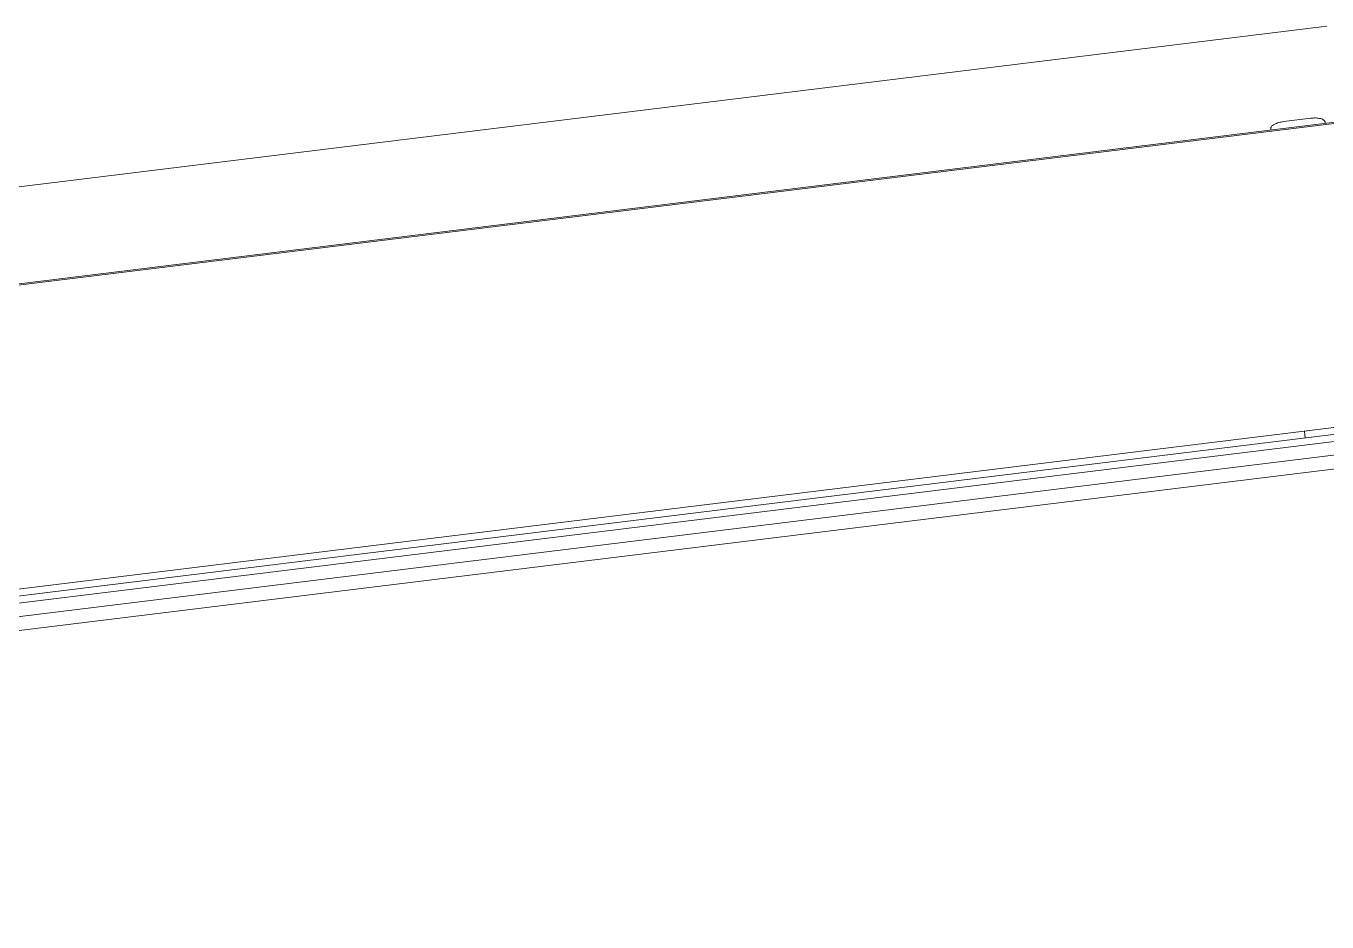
# Model space of a CAD drawing. Header units: millimetres. Extents: x -159872 to 386485, y -250577 to 158966.
# Drawn here: x 158557 to 158747, y 14559.2 to 14690 of the extents above; entities that cross this region are included whole.
import ezdxf

# ---------------------------------------------------------------- set-up
doc = ezdxf.new("R2010")
doc.units = ezdxf.units.MM
doc.layers.add('LDS-equipment-kitchen equipment', color=3, linetype='Continuous', lineweight=13)

# ---------------------------------------------------------------- blocks, each defined once
blk = doc.blocks.new('Group-350')
at = {"layer": 'LDS-equipment-kitchen equipment'}
for points in [[(97562.98, 51084.79, 0), (98073.52, 51147.48, 0)], [(97522.03, 51065.4, 0), (98117.36, 51138.5, 0)], [(98094.11, 51135.83, 0), (97545.24, 51068.44, 0)], [(98071.15, 51134.02, 0), (98067.21, 51133.53, 0)], [(98065.33, 51132.3, 0), (98065.31, 51132.49, 0)], [(98073.25, 51133.47, 0), (98073.27, 51133.27, 0)], [(97528.03, 51021.75, 0), (98122.1, 51094.7, 0)], [(97532.01, 51020.23, 0), (98118.61, 51092.25, 0)], [(98117.99, 51093.18, 0), (97532.39, 51021.28, 0)], [(98118.85, 51090.27, 0), (97532.26, 51018.24, 0)], [(98070.35, 51087.33, 0), (98070.22, 51088.33, 0)], [(97535.97, 51016.68, 0), (98115.62, 51087.86, 0)]]:
    blk.add_polyline3d(points, dxfattribs=at)
for points, knots in [([(98065.31, 51132.49), (98065.3, 51132.52), (98065.3, 51132.57), (98065.33, 51132.68), (98065.41, 51132.82), (98065.59, 51132.99), (98065.94, 51133.2), (98066.48, 51133.41), (98066.96, 51133.49), (98067.21, 51133.53)], [0, 0, 0, 0, 0.033171, 0.06857, 0.150505, 0.25346, 0.379371, 0.682157, 1, 1, 1, 1]), ([(98071.15, 51134.02), (98071.4, 51134.04), (98071.88, 51134.08), (98072.46, 51134.01), (98072.85, 51133.88), (98073.06, 51133.76), (98073.18, 51133.64), (98073.23, 51133.54), (98073.24, 51133.49), (98073.25, 51133.47)], [0, 0, 0, 0, 0.317843, 0.620629, 0.74654, 0.849495, 0.93143, 0.966829, 1, 1, 1, 1])]:
    blk.add_open_spline(points, degree=3, knots=knots, dxfattribs=at)
blk = doc.blocks.new('Group-410')
at = {"layer": 'LDS-equipment-kitchen equipment'}
blk.add_blockref('Group-350', (0, 0), dxfattribs=at)

msp = doc.modelspace()

# ---------------------------------------------------------------- block references
at = {"layer": 'LDS-equipment-kitchen equipment', "color": 7}
msp.add_blockref('Group-410', (60673.51323, -36457.51522), dxfattribs=at)

doc.saveas('drawing.dxf')
